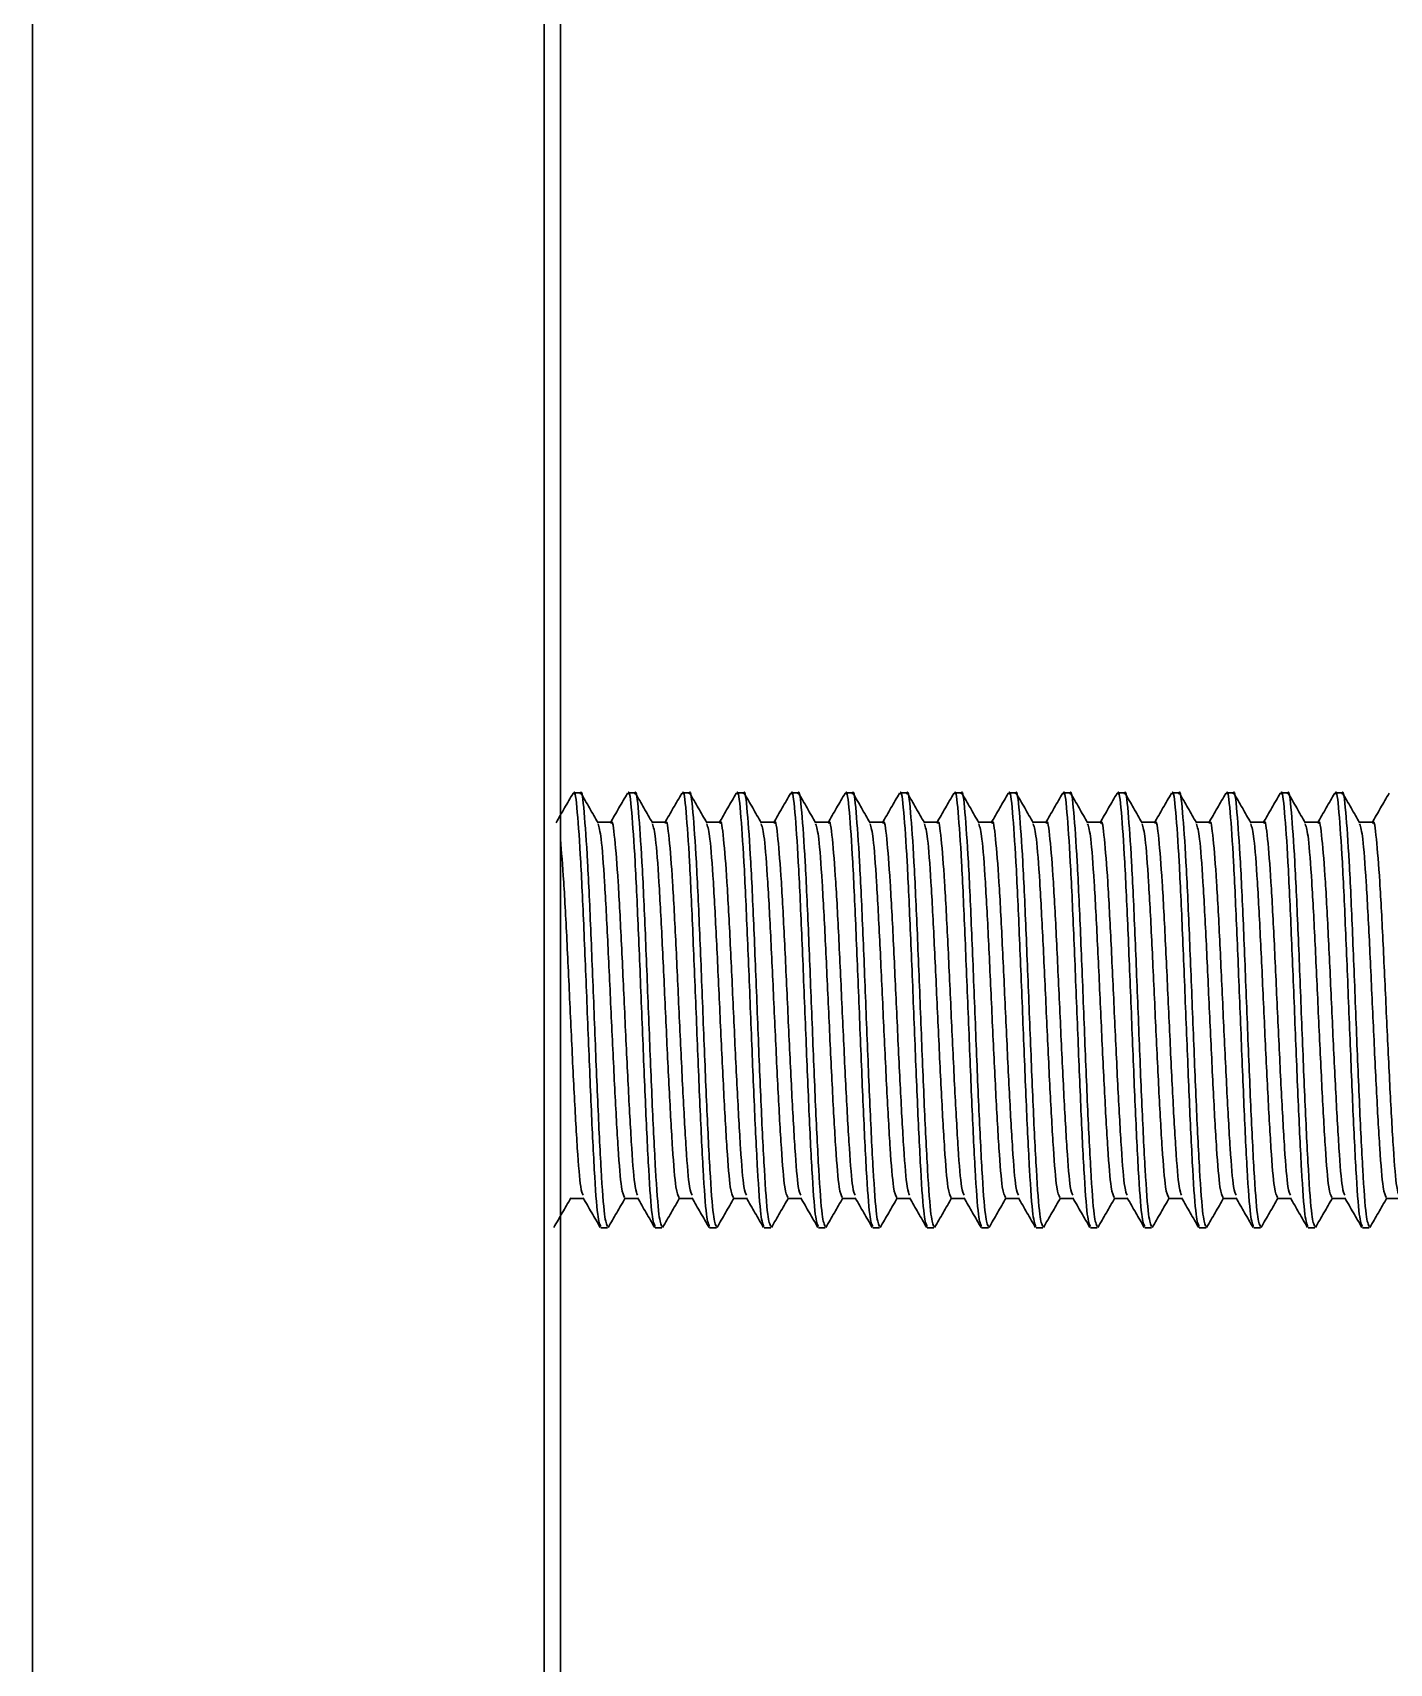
# Model space of a CAD drawing. Header units: millimetres. Extents: x -473 to 6267, y 319 to 3284.
# Drawn here: x 872.47 to 884.94, y 2566.98 to 2581.96 of the extents above; entities that cross this region are included whole.
import ezdxf

# ---------------------------------------------------------------- set-up
doc = ezdxf.new("R2010")
doc.units = ezdxf.units.MM
doc.layers.add('3mm', color=7, linetype='Continuous', lineweight=30)

msp = doc.modelspace()

# ---------------------------------------------------------------- linework, layer by layer
at = {"layer": '3mm', "lineweight": 30}
for p, q in [((872.468, 2722.978), (872.468, 2552.978)), ((877.168, 2552.978), (877.168, 2722.978)), ((877.318, 2722.828), (877.318, 2553.128)), ((877.502, 2574.978), (877.44, 2574.978)), ((878.002, 2574.978), (877.94, 2574.978)), ((878.502, 2574.978), (878.44, 2574.978)), ((879.002, 2574.978), (878.94, 2574.978)), ((879.502, 2574.978), (879.44, 2574.978)), ((880.002, 2574.978), (879.94, 2574.978)), ((880.502, 2574.978), (880.44, 2574.978)), ((881.002, 2574.978), (880.94, 2574.978)), ((881.502, 2574.978), (881.44, 2574.978)), ((882.002, 2574.978), (881.94, 2574.978)), ((882.502, 2574.978), (882.44, 2574.978)), ((883.002, 2574.978), (882.94, 2574.978)), ((883.502, 2574.978), (883.44, 2574.978)), ((884.002, 2574.978), (883.94, 2574.978)), ((884.502, 2574.978), (884.44, 2574.978)), ((877.784, 2574.707), (877.662, 2574.707)), ((878.284, 2574.707), (878.162, 2574.707)), ((878.784, 2574.707), (878.662, 2574.707)), ((879.284, 2574.707), (879.162, 2574.707)), ((879.784, 2574.707), (879.662, 2574.707)), ((880.284, 2574.707), (880.162, 2574.707)), ((880.784, 2574.707), (880.662, 2574.707)), ((881.284, 2574.707), (881.162, 2574.707)), ((881.784, 2574.707), (881.662, 2574.707)), ((882.284, 2574.707), (882.162, 2574.707)), ((882.784, 2574.707), (882.662, 2574.707)), ((883.284, 2574.707), (883.162, 2574.707)), ((883.784, 2574.707), (883.662, 2574.707)), ((884.284, 2574.707), (884.162, 2574.707)), ((884.784, 2574.707), (884.662, 2574.707)), ((877.409, 2571.249), (877.531, 2571.249)), ((877.909, 2571.249), (878.031, 2571.249)), ((878.409, 2571.249), (878.531, 2571.249)), ((878.909, 2571.249), (879.031, 2571.249)), ((879.409, 2571.249), (879.531, 2571.249)), ((879.909, 2571.249), (880.031, 2571.249)), ((880.409, 2571.249), (880.531, 2571.249)), ((880.909, 2571.249), (881.031, 2571.249)), ((881.409, 2571.249), (881.531, 2571.249)), ((881.909, 2571.249), (882.031, 2571.249)), ((882.409, 2571.249), (882.531, 2571.249)), ((882.909, 2571.249), (883.031, 2571.249)), ((883.409, 2571.249), (883.531, 2571.249)), ((883.909, 2571.249), (884.031, 2571.249)), ((884.409, 2571.249), (884.531, 2571.249)), ((884.909, 2571.249), (885.031, 2571.249)), ((877.69, 2570.978), (877.752, 2570.978)), ((878.19, 2570.978), (878.252, 2570.978)), ((878.69, 2570.978), (878.752, 2570.978)), ((879.19, 2570.978), (879.252, 2570.978)), ((879.69, 2570.978), (879.752, 2570.978)), ((880.19, 2570.978), (880.252, 2570.978)), ((880.69, 2570.978), (880.752, 2570.978)), ((881.19, 2570.978), (881.252, 2570.978)), ((881.69, 2570.978), (881.752, 2570.978)), ((882.19, 2570.978), (882.252, 2570.978)), ((882.69, 2570.978), (882.752, 2570.978)), ((883.19, 2570.978), (883.252, 2570.978)), ((883.69, 2570.978), (883.752, 2570.978)), ((884.19, 2570.978), (884.252, 2570.978)), ((884.69, 2570.978), (884.752, 2570.978))]:
    msp.add_line(p, q, dxfattribs=at)
for points, knots in [([(877.435, 2574.974), (877.409, 2574.929), (877.356, 2574.838), (877.304, 2574.748), (877.278, 2574.702)], [0, 0, 0, 0, 0.500068, 1, 1, 1, 1]), ([(877.69, 2570.991), (877.68, 2571.01), (877.66, 2571.052), (877.63, 2571.481), (877.599, 2572.124), (877.568, 2572.906), (877.536, 2573.694), (877.505, 2574.382), (877.474, 2574.825), (877.452, 2575.019), (877.441, 2574.97), (877.44, 2574.966)], [0, 0, 0, 0, 0.113753, 0.238753, 0.363753, 0.488753, 0.613753, 0.738753, 0.863753, 0.988753, 1, 1, 1, 1]), ([(877.752, 2570.991), (877.743, 2571.01), (877.723, 2571.052), (877.693, 2571.481), (877.661, 2572.124), (877.63, 2572.906), (877.599, 2573.694), (877.568, 2574.382), (877.536, 2574.825), (877.515, 2575.019), (877.503, 2574.97), (877.502, 2574.966)], [0, 0, 0, 0, 0.113753, 0.238753, 0.363753, 0.488753, 0.613753, 0.738753, 0.863753, 0.988753, 1, 1, 1, 1]), ([(877.664, 2574.703), (877.638, 2574.748), (877.586, 2574.838), (877.534, 2574.929), (877.507, 2574.974)], [0, 0, 0, 0, 0.499935, 1, 1, 1, 1]), ([(877.935, 2574.974), (877.909, 2574.929), (877.856, 2574.838), (877.804, 2574.748), (877.778, 2574.702)], [0, 0, 0, 0, 0.500068, 1, 1, 1, 1]), ([(878.19, 2570.991), (878.18, 2571.01), (878.16, 2571.052), (878.13, 2571.481), (878.099, 2572.124), (878.068, 2572.906), (878.036, 2573.694), (878.005, 2574.382), (877.974, 2574.825), (877.952, 2575.019), (877.941, 2574.97), (877.94, 2574.966)], [0, 0, 0, 0, 0.113753, 0.238753, 0.363753, 0.488753, 0.613753, 0.738753, 0.863753, 0.988753, 1, 1, 1, 1]), ([(878.252, 2570.991), (878.243, 2571.01), (878.223, 2571.052), (878.193, 2571.481), (878.161, 2572.124), (878.13, 2572.906), (878.099, 2573.694), (878.068, 2574.382), (878.036, 2574.825), (878.015, 2575.019), (878.003, 2574.97), (878.002, 2574.966)], [0, 0, 0, 0, 0.113753, 0.238753, 0.363753, 0.488753, 0.613753, 0.738753, 0.863753, 0.988753, 1, 1, 1, 1]), ([(878.164, 2574.703), (878.138, 2574.748), (878.086, 2574.838), (878.034, 2574.929), (878.007, 2574.974)], [0, 0, 0, 0, 0.499935, 1, 1, 1, 1]), ([(878.435, 2574.974), (878.409, 2574.929), (878.356, 2574.838), (878.304, 2574.748), (878.278, 2574.702)], [0, 0, 0, 0, 0.500068, 1, 1, 1, 1]), ([(878.69, 2570.991), (878.68, 2571.01), (878.66, 2571.052), (878.63, 2571.481), (878.599, 2572.124), (878.568, 2572.906), (878.536, 2573.694), (878.505, 2574.382), (878.474, 2574.825), (878.452, 2575.019), (878.441, 2574.97), (878.44, 2574.966)], [0, 0, 0, 0, 0.113753, 0.238753, 0.363753, 0.488753, 0.613753, 0.738753, 0.863753, 0.988753, 1, 1, 1, 1]), ([(878.752, 2570.991), (878.743, 2571.01), (878.723, 2571.052), (878.693, 2571.481), (878.661, 2572.124), (878.63, 2572.906), (878.599, 2573.694), (878.568, 2574.382), (878.536, 2574.825), (878.515, 2575.019), (878.503, 2574.97), (878.502, 2574.966)], [0, 0, 0, 0, 0.113753, 0.238753, 0.363753, 0.488753, 0.613753, 0.738753, 0.863753, 0.988753, 1, 1, 1, 1]), ([(878.664, 2574.703), (878.638, 2574.748), (878.586, 2574.838), (878.534, 2574.929), (878.507, 2574.974)], [0, 0, 0, 0, 0.499935, 1, 1, 1, 1]), ([(878.935, 2574.974), (878.909, 2574.929), (878.856, 2574.838), (878.804, 2574.748), (878.778, 2574.702)], [0, 0, 0, 0, 0.500068, 1, 1, 1, 1]), ([(879.19, 2570.991), (879.18, 2571.01), (879.16, 2571.052), (879.13, 2571.481), (879.099, 2572.124), (879.068, 2572.906), (879.036, 2573.694), (879.005, 2574.382), (878.974, 2574.825), (878.952, 2575.019), (878.941, 2574.97), (878.94, 2574.966)], [0, 0, 0, 0, 0.113753, 0.238753, 0.363753, 0.488753, 0.613753, 0.738753, 0.863753, 0.988753, 1, 1, 1, 1]), ([(879.252, 2570.991), (879.243, 2571.01), (879.223, 2571.052), (879.193, 2571.481), (879.161, 2572.124), (879.13, 2572.906), (879.099, 2573.694), (879.068, 2574.382), (879.036, 2574.825), (879.015, 2575.019), (879.003, 2574.97), (879.002, 2574.966)], [0, 0, 0, 0, 0.113753, 0.238753, 0.363753, 0.488753, 0.613753, 0.738753, 0.863753, 0.988753, 1, 1, 1, 1]), ([(879.164, 2574.703), (879.138, 2574.748), (879.086, 2574.838), (879.034, 2574.929), (879.007, 2574.974)], [0, 0, 0, 0, 0.499935, 1, 1, 1, 1]), ([(879.435, 2574.974), (879.409, 2574.929), (879.356, 2574.838), (879.304, 2574.748), (879.278, 2574.702)], [0, 0, 0, 0, 0.500068, 1, 1, 1, 1]), ([(879.69, 2570.991), (879.68, 2571.01), (879.66, 2571.052), (879.63, 2571.481), (879.599, 2572.124), (879.568, 2572.906), (879.536, 2573.694), (879.505, 2574.382), (879.474, 2574.825), (879.452, 2575.019), (879.441, 2574.97), (879.44, 2574.966)], [0, 0, 0, 0, 0.113753, 0.238753, 0.363753, 0.488753, 0.613753, 0.738753, 0.863753, 0.988753, 1, 1, 1, 1]), ([(879.752, 2570.991), (879.743, 2571.01), (879.723, 2571.052), (879.693, 2571.481), (879.661, 2572.124), (879.63, 2572.906), (879.599, 2573.694), (879.568, 2574.382), (879.536, 2574.825), (879.515, 2575.019), (879.503, 2574.97), (879.502, 2574.966)], [0, 0, 0, 0, 0.113753, 0.238753, 0.363753, 0.488753, 0.613753, 0.738753, 0.863753, 0.988753, 1, 1, 1, 1]), ([(879.664, 2574.703), (879.638, 2574.748), (879.586, 2574.838), (879.534, 2574.929), (879.507, 2574.974)], [0, 0, 0, 0, 0.499935, 1, 1, 1, 1]), ([(879.935, 2574.974), (879.909, 2574.929), (879.856, 2574.838), (879.804, 2574.748), (879.778, 2574.702)], [0, 0, 0, 0, 0.500068, 1, 1, 1, 1]), ([(880.19, 2570.991), (880.18, 2571.01), (880.16, 2571.052), (880.13, 2571.481), (880.099, 2572.124), (880.068, 2572.906), (880.036, 2573.694), (880.005, 2574.382), (879.974, 2574.825), (879.952, 2575.019), (879.941, 2574.97), (879.94, 2574.966)], [0, 0, 0, 0, 0.113753, 0.238753, 0.363753, 0.488753, 0.613753, 0.738753, 0.863753, 0.988753, 1, 1, 1, 1]), ([(880.252, 2570.991), (880.243, 2571.01), (880.223, 2571.052), (880.193, 2571.481), (880.161, 2572.124), (880.13, 2572.906), (880.099, 2573.694), (880.068, 2574.382), (880.036, 2574.825), (880.015, 2575.019), (880.003, 2574.97), (880.002, 2574.966)], [0, 0, 0, 0, 0.113753, 0.238753, 0.363753, 0.488753, 0.613753, 0.738753, 0.863753, 0.988753, 1, 1, 1, 1]), ([(880.164, 2574.703), (880.138, 2574.748), (880.086, 2574.838), (880.034, 2574.929), (880.007, 2574.974)], [0, 0, 0, 0, 0.499935, 1, 1, 1, 1]), ([(880.435, 2574.974), (880.409, 2574.929), (880.356, 2574.838), (880.304, 2574.748), (880.278, 2574.702)], [0, 0, 0, 0, 0.500068, 1, 1, 1, 1]), ([(880.69, 2570.991), (880.68, 2571.01), (880.66, 2571.052), (880.63, 2571.481), (880.599, 2572.124), (880.568, 2572.906), (880.536, 2573.694), (880.505, 2574.382), (880.474, 2574.825), (880.452, 2575.019), (880.441, 2574.97), (880.44, 2574.966)], [0, 0, 0, 0, 0.113753, 0.238753, 0.363753, 0.488753, 0.613753, 0.738753, 0.863753, 0.988753, 1, 1, 1, 1]), ([(880.752, 2570.991), (880.743, 2571.01), (880.723, 2571.052), (880.693, 2571.481), (880.661, 2572.124), (880.63, 2572.906), (880.599, 2573.694), (880.568, 2574.382), (880.536, 2574.825), (880.515, 2575.019), (880.503, 2574.97), (880.502, 2574.966)], [0, 0, 0, 0, 0.113753, 0.238753, 0.363753, 0.488753, 0.613753, 0.738753, 0.863753, 0.988753, 1, 1, 1, 1]), ([(880.664, 2574.703), (880.638, 2574.748), (880.586, 2574.838), (880.534, 2574.929), (880.507, 2574.974)], [0, 0, 0, 0, 0.499935, 1, 1, 1, 1]), ([(880.935, 2574.974), (880.909, 2574.929), (880.856, 2574.838), (880.804, 2574.748), (880.778, 2574.702)], [0, 0, 0, 0, 0.500068, 1, 1, 1, 1]), ([(881.19, 2570.991), (881.18, 2571.01), (881.16, 2571.052), (881.13, 2571.481), (881.099, 2572.124), (881.068, 2572.906), (881.036, 2573.694), (881.005, 2574.382), (880.974, 2574.825), (880.952, 2575.019), (880.941, 2574.97), (880.94, 2574.966)], [0, 0, 0, 0, 0.113753, 0.238753, 0.363753, 0.488753, 0.613753, 0.738753, 0.863753, 0.988753, 1, 1, 1, 1]), ([(881.252, 2570.991), (881.243, 2571.01), (881.223, 2571.052), (881.193, 2571.481), (881.161, 2572.124), (881.13, 2572.906), (881.099, 2573.694), (881.068, 2574.382), (881.036, 2574.825), (881.015, 2575.019), (881.003, 2574.97), (881.002, 2574.966)], [0, 0, 0, 0, 0.113753, 0.238753, 0.363753, 0.488753, 0.613753, 0.738753, 0.863753, 0.988753, 1, 1, 1, 1]), ([(881.164, 2574.703), (881.138, 2574.748), (881.086, 2574.838), (881.034, 2574.929), (881.007, 2574.974)], [0, 0, 0, 0, 0.499935, 1, 1, 1, 1]), ([(881.435, 2574.974), (881.409, 2574.929), (881.356, 2574.838), (881.304, 2574.748), (881.278, 2574.702)], [0, 0, 0, 0, 0.500068, 1, 1, 1, 1]), ([(881.69, 2570.991), (881.68, 2571.01), (881.66, 2571.052), (881.63, 2571.481), (881.599, 2572.124), (881.568, 2572.906), (881.536, 2573.694), (881.505, 2574.382), (881.474, 2574.825), (881.452, 2575.019), (881.441, 2574.97), (881.44, 2574.966)], [0, 0, 0, 0, 0.113753, 0.238753, 0.363753, 0.488753, 0.613753, 0.738753, 0.863753, 0.988753, 1, 1, 1, 1]), ([(881.752, 2570.991), (881.743, 2571.01), (881.723, 2571.052), (881.693, 2571.481), (881.661, 2572.124), (881.63, 2572.906), (881.599, 2573.694), (881.568, 2574.382), (881.536, 2574.825), (881.515, 2575.019), (881.503, 2574.97), (881.502, 2574.966)], [0, 0, 0, 0, 0.113753, 0.238753, 0.363753, 0.488753, 0.613753, 0.738753, 0.863753, 0.988753, 1, 1, 1, 1]), ([(881.664, 2574.703), (881.638, 2574.748), (881.586, 2574.838), (881.534, 2574.929), (881.507, 2574.974)], [0, 0, 0, 0, 0.499935, 1, 1, 1, 1]), ([(881.935, 2574.974), (881.909, 2574.929), (881.856, 2574.838), (881.804, 2574.748), (881.778, 2574.702)], [0, 0, 0, 0, 0.500068, 1, 1, 1, 1]), ([(882.19, 2570.991), (882.18, 2571.01), (882.16, 2571.052), (882.13, 2571.481), (882.099, 2572.124), (882.068, 2572.906), (882.036, 2573.694), (882.005, 2574.382), (881.974, 2574.825), (881.952, 2575.019), (881.941, 2574.97), (881.94, 2574.966)], [0, 0, 0, 0, 0.113753, 0.238753, 0.363753, 0.488753, 0.613753, 0.738753, 0.863753, 0.988753, 1, 1, 1, 1]), ([(882.252, 2570.991), (882.243, 2571.01), (882.223, 2571.052), (882.193, 2571.481), (882.161, 2572.124), (882.13, 2572.906), (882.099, 2573.694), (882.068, 2574.382), (882.036, 2574.825), (882.015, 2575.019), (882.003, 2574.97), (882.002, 2574.966)], [0, 0, 0, 0, 0.113753, 0.238753, 0.363753, 0.488753, 0.613753, 0.738753, 0.863753, 0.988753, 1, 1, 1, 1]), ([(882.164, 2574.703), (882.138, 2574.748), (882.086, 2574.838), (882.034, 2574.929), (882.007, 2574.974)], [0, 0, 0, 0, 0.499935, 1, 1, 1, 1]), ([(882.435, 2574.974), (882.409, 2574.929), (882.356, 2574.838), (882.304, 2574.748), (882.278, 2574.702)], [0, 0, 0, 0, 0.500068, 1, 1, 1, 1]), ([(882.69, 2570.991), (882.68, 2571.01), (882.66, 2571.052), (882.63, 2571.481), (882.599, 2572.124), (882.568, 2572.906), (882.536, 2573.694), (882.505, 2574.382), (882.474, 2574.825), (882.452, 2575.019), (882.441, 2574.97), (882.44, 2574.966)], [0, 0, 0, 0, 0.113753, 0.238753, 0.363753, 0.488753, 0.613753, 0.738753, 0.863753, 0.988753, 1, 1, 1, 1]), ([(882.752, 2570.991), (882.743, 2571.01), (882.723, 2571.052), (882.693, 2571.481), (882.661, 2572.124), (882.63, 2572.906), (882.599, 2573.694), (882.568, 2574.382), (882.536, 2574.825), (882.515, 2575.019), (882.503, 2574.97), (882.502, 2574.966)], [0, 0, 0, 0, 0.113753, 0.238753, 0.363753, 0.488753, 0.613753, 0.738753, 0.863753, 0.988753, 1, 1, 1, 1]), ([(882.664, 2574.703), (882.638, 2574.748), (882.586, 2574.838), (882.534, 2574.929), (882.507, 2574.974)], [0, 0, 0, 0, 0.499935, 1, 1, 1, 1]), ([(882.935, 2574.974), (882.909, 2574.929), (882.856, 2574.838), (882.804, 2574.748), (882.778, 2574.702)], [0, 0, 0, 0, 0.500068, 1, 1, 1, 1]), ([(883.19, 2570.991), (883.18, 2571.01), (883.16, 2571.052), (883.13, 2571.481), (883.099, 2572.124), (883.068, 2572.906), (883.036, 2573.694), (883.005, 2574.382), (882.974, 2574.825), (882.952, 2575.019), (882.941, 2574.97), (882.94, 2574.966)], [0, 0, 0, 0, 0.113753, 0.238753, 0.363753, 0.488753, 0.613753, 0.738753, 0.863753, 0.988753, 1, 1, 1, 1]), ([(883.252, 2570.991), (883.243, 2571.01), (883.223, 2571.052), (883.193, 2571.481), (883.161, 2572.124), (883.13, 2572.906), (883.099, 2573.694), (883.068, 2574.382), (883.036, 2574.825), (883.015, 2575.019), (883.003, 2574.97), (883.002, 2574.966)], [0, 0, 0, 0, 0.113753, 0.238753, 0.363753, 0.488753, 0.613753, 0.738753, 0.863753, 0.988753, 1, 1, 1, 1]), ([(883.164, 2574.703), (883.138, 2574.748), (883.086, 2574.838), (883.034, 2574.929), (883.007, 2574.974)], [0, 0, 0, 0, 0.499935, 1, 1, 1, 1]), ([(883.435, 2574.974), (883.409, 2574.929), (883.356, 2574.838), (883.304, 2574.748), (883.278, 2574.702)], [0, 0, 0, 0, 0.500068, 1, 1, 1, 1]), ([(883.69, 2570.991), (883.68, 2571.01), (883.66, 2571.052), (883.63, 2571.481), (883.599, 2572.124), (883.568, 2572.906), (883.536, 2573.694), (883.505, 2574.382), (883.474, 2574.825), (883.452, 2575.019), (883.441, 2574.97), (883.44, 2574.966)], [0, 0, 0, 0, 0.113753, 0.238753, 0.363753, 0.488753, 0.613753, 0.738753, 0.863753, 0.988753, 1, 1, 1, 1]), ([(883.752, 2570.991), (883.743, 2571.01), (883.723, 2571.052), (883.693, 2571.481), (883.661, 2572.124), (883.63, 2572.906), (883.599, 2573.694), (883.568, 2574.382), (883.536, 2574.825), (883.515, 2575.019), (883.503, 2574.97), (883.502, 2574.966)], [0, 0, 0, 0, 0.113753, 0.238753, 0.363753, 0.488753, 0.613753, 0.738753, 0.863753, 0.988753, 1, 1, 1, 1]), ([(883.664, 2574.703), (883.638, 2574.748), (883.586, 2574.838), (883.534, 2574.929), (883.507, 2574.974)], [0, 0, 0, 0, 0.499935, 1, 1, 1, 1]), ([(883.935, 2574.974), (883.909, 2574.929), (883.856, 2574.838), (883.804, 2574.748), (883.778, 2574.702)], [0, 0, 0, 0, 0.500068, 1, 1, 1, 1]), ([(884.19, 2570.991), (884.18, 2571.01), (884.16, 2571.052), (884.13, 2571.481), (884.099, 2572.124), (884.068, 2572.906), (884.036, 2573.694), (884.005, 2574.382), (883.974, 2574.825), (883.952, 2575.019), (883.941, 2574.97), (883.94, 2574.966)], [0, 0, 0, 0, 0.113753, 0.238753, 0.363753, 0.488753, 0.613753, 0.738753, 0.863753, 0.988753, 1, 1, 1, 1]), ([(884.252, 2570.991), (884.243, 2571.01), (884.223, 2571.052), (884.193, 2571.481), (884.161, 2572.124), (884.13, 2572.906), (884.099, 2573.694), (884.068, 2574.382), (884.036, 2574.825), (884.015, 2575.019), (884.003, 2574.97), (884.002, 2574.966)], [0, 0, 0, 0, 0.113753, 0.238753, 0.363753, 0.488753, 0.613753, 0.738753, 0.863753, 0.988753, 1, 1, 1, 1]), ([(884.164, 2574.703), (884.138, 2574.748), (884.086, 2574.838), (884.034, 2574.929), (884.007, 2574.974)], [0, 0, 0, 0, 0.499935, 1, 1, 1, 1]), ([(884.435, 2574.974), (884.409, 2574.929), (884.356, 2574.838), (884.304, 2574.748), (884.278, 2574.702)], [0, 0, 0, 0, 0.500068, 1, 1, 1, 1]), ([(884.69, 2570.991), (884.68, 2571.01), (884.66, 2571.052), (884.63, 2571.481), (884.599, 2572.124), (884.568, 2572.906), (884.536, 2573.694), (884.505, 2574.382), (884.474, 2574.825), (884.452, 2575.019), (884.441, 2574.97), (884.44, 2574.966)], [0, 0, 0, 0, 0.113753, 0.238753, 0.363753, 0.488753, 0.613753, 0.738753, 0.863753, 0.988753, 1, 1, 1, 1]), ([(884.752, 2570.991), (884.743, 2571.01), (884.723, 2571.052), (884.693, 2571.481), (884.661, 2572.124), (884.63, 2572.906), (884.599, 2573.694), (884.568, 2574.382), (884.536, 2574.825), (884.515, 2575.019), (884.503, 2574.97), (884.502, 2574.966)], [0, 0, 0, 0, 0.113753, 0.238753, 0.363753, 0.488753, 0.613753, 0.738753, 0.863753, 0.988753, 1, 1, 1, 1]), ([(884.664, 2574.703), (884.638, 2574.748), (884.586, 2574.838), (884.534, 2574.929), (884.507, 2574.974)], [0, 0, 0, 0, 0.499935, 1, 1, 1, 1]), ([(884.935, 2574.974), (884.909, 2574.929), (884.856, 2574.838), (884.804, 2574.748), (884.778, 2574.702)], [0, 0, 0, 0, 0.500068, 1, 1, 1, 1]), ([(878.028, 2571.28), (878.02, 2571.295), (878.002, 2571.33), (877.974, 2571.685), (877.943, 2572.239), (877.911, 2572.916), (877.88, 2573.597), (877.849, 2574.192), (877.818, 2574.575), (877.796, 2574.743), (877.785, 2574.7), (877.784, 2574.697)], [0, 0, 0, 0, 0.09263, 0.220627, 0.348625, 0.476623, 0.60462, 0.732618, 0.860615, 0.988613, 1, 1, 1, 1]), ([(878.528, 2571.28), (878.52, 2571.295), (878.502, 2571.33), (878.474, 2571.685), (878.443, 2572.239), (878.411, 2572.916), (878.38, 2573.597), (878.349, 2574.192), (878.318, 2574.575), (878.296, 2574.743), (878.285, 2574.7), (878.284, 2574.697)], [0, 0, 0, 0, 0.09263, 0.220627, 0.348625, 0.476623, 0.60462, 0.732618, 0.860615, 0.988613, 1, 1, 1, 1]), ([(879.028, 2571.28), (879.02, 2571.295), (879.002, 2571.33), (878.974, 2571.685), (878.943, 2572.239), (878.911, 2572.916), (878.88, 2573.597), (878.849, 2574.192), (878.818, 2574.575), (878.796, 2574.743), (878.785, 2574.7), (878.784, 2574.697)], [0, 0, 0, 0, 0.09263, 0.220627, 0.348625, 0.476623, 0.60462, 0.732618, 0.860615, 0.988613, 1, 1, 1, 1]), ([(879.528, 2571.28), (879.52, 2571.295), (879.502, 2571.33), (879.474, 2571.685), (879.443, 2572.239), (879.411, 2572.916), (879.38, 2573.597), (879.349, 2574.192), (879.318, 2574.575), (879.296, 2574.743), (879.285, 2574.7), (879.284, 2574.697)], [0, 0, 0, 0, 0.09263, 0.220627, 0.348625, 0.476623, 0.60462, 0.732618, 0.860615, 0.988613, 1, 1, 1, 1]), ([(880.028, 2571.28), (880.02, 2571.295), (880.002, 2571.33), (879.974, 2571.685), (879.943, 2572.239), (879.911, 2572.916), (879.88, 2573.597), (879.849, 2574.192), (879.818, 2574.575), (879.796, 2574.743), (879.785, 2574.7), (879.784, 2574.697)], [0, 0, 0, 0, 0.09263, 0.220627, 0.348625, 0.476623, 0.60462, 0.732618, 0.860615, 0.988613, 1, 1, 1, 1]), ([(880.528, 2571.28), (880.52, 2571.295), (880.502, 2571.33), (880.474, 2571.685), (880.443, 2572.239), (880.411, 2572.916), (880.38, 2573.597), (880.349, 2574.192), (880.318, 2574.575), (880.296, 2574.743), (880.285, 2574.7), (880.284, 2574.697)], [0, 0, 0, 0, 0.09263, 0.220627, 0.348625, 0.476623, 0.60462, 0.732618, 0.860615, 0.988613, 1, 1, 1, 1]), ([(881.028, 2571.28), (881.02, 2571.295), (881.002, 2571.33), (880.974, 2571.685), (880.943, 2572.239), (880.911, 2572.916), (880.88, 2573.597), (880.849, 2574.192), (880.818, 2574.575), (880.796, 2574.743), (880.785, 2574.7), (880.784, 2574.697)], [0, 0, 0, 0, 0.09263, 0.220627, 0.348625, 0.476623, 0.60462, 0.732618, 0.860615, 0.988613, 1, 1, 1, 1]), ([(881.528, 2571.28), (881.52, 2571.295), (881.502, 2571.33), (881.474, 2571.685), (881.443, 2572.239), (881.411, 2572.916), (881.38, 2573.597), (881.349, 2574.192), (881.318, 2574.575), (881.296, 2574.743), (881.285, 2574.7), (881.284, 2574.697)], [0, 0, 0, 0, 0.0926298, 0.2206274, 0.348625, 0.4766226, 0.6046202, 0.7326178, 0.8606154, 0.988613, 1, 1, 1, 1]), ([(882.028, 2571.28), (882.02, 2571.295), (882.002, 2571.33), (881.974, 2571.685), (881.943, 2572.239), (881.911, 2572.916), (881.88, 2573.597), (881.849, 2574.192), (881.818, 2574.575), (881.796, 2574.743), (881.785, 2574.7), (881.784, 2574.697)], [0, 0, 0, 0, 0.09263, 0.220627, 0.348625, 0.476623, 0.60462, 0.732618, 0.860615, 0.988613, 1, 1, 1, 1]), ([(882.528, 2571.28), (882.52, 2571.295), (882.502, 2571.33), (882.474, 2571.685), (882.443, 2572.239), (882.411, 2572.916), (882.38, 2573.597), (882.349, 2574.192), (882.318, 2574.575), (882.296, 2574.743), (882.285, 2574.7), (882.284, 2574.697)], [0, 0, 0, 0, 0.09263, 0.220627, 0.348625, 0.476623, 0.60462, 0.732618, 0.860615, 0.988613, 1, 1, 1, 1]), ([(883.028, 2571.28), (883.02, 2571.295), (883.002, 2571.33), (882.974, 2571.685), (882.943, 2572.239), (882.911, 2572.916), (882.88, 2573.597), (882.849, 2574.192), (882.818, 2574.575), (882.796, 2574.743), (882.785, 2574.7), (882.784, 2574.697)], [0, 0, 0, 0, 0.09263, 0.220627, 0.348625, 0.476623, 0.60462, 0.732618, 0.860615, 0.988613, 1, 1, 1, 1]), ([(883.528, 2571.28), (883.52, 2571.295), (883.502, 2571.33), (883.474, 2571.685), (883.443, 2572.239), (883.411, 2572.916), (883.38, 2573.597), (883.349, 2574.192), (883.318, 2574.575), (883.296, 2574.743), (883.285, 2574.7), (883.284, 2574.697)], [0, 0, 0, 0, 0.09263, 0.220627, 0.348625, 0.476623, 0.60462, 0.732618, 0.860615, 0.988613, 1, 1, 1, 1]), ([(884.028, 2571.28), (884.02, 2571.295), (884.002, 2571.33), (883.974, 2571.685), (883.943, 2572.239), (883.911, 2572.916), (883.88, 2573.597), (883.849, 2574.192), (883.818, 2574.575), (883.796, 2574.743), (883.785, 2574.7), (883.784, 2574.697)], [0, 0, 0, 0, 0.0926298, 0.2206274, 0.348625, 0.4766226, 0.6046202, 0.7326178, 0.8606154, 0.988613, 1, 1, 1, 1]), ([(884.528, 2571.28), (884.52, 2571.295), (884.502, 2571.33), (884.474, 2571.685), (884.443, 2572.239), (884.411, 2572.916), (884.38, 2573.597), (884.349, 2574.192), (884.318, 2574.575), (884.296, 2574.743), (884.285, 2574.7), (884.284, 2574.697)], [0, 0, 0, 0, 0.0926298, 0.2206274, 0.348625, 0.4766226, 0.6046202, 0.7326178, 0.8606154, 0.988613, 1, 1, 1, 1]), ([(885.028, 2571.28), (885.02, 2571.295), (885.002, 2571.33), (884.974, 2571.685), (884.943, 2572.239), (884.911, 2572.916), (884.88, 2573.597), (884.849, 2574.192), (884.818, 2574.575), (884.796, 2574.743), (884.785, 2574.7), (884.784, 2574.697)], [0, 0, 0, 0, 0.09263, 0.220627, 0.348625, 0.476623, 0.60462, 0.732618, 0.860615, 0.988613, 1, 1, 1, 1]), ([(877.909, 2571.259), (877.899, 2571.276), (877.879, 2571.312), (877.849, 2571.683), (877.818, 2572.24), (877.786, 2572.915), (877.755, 2573.599), (877.724, 2574.183), (877.694, 2574.594), (877.674, 2574.661), (877.664, 2574.693)], [0, 0, 0, 0, 0.116693, 0.244479, 0.372266, 0.500052, 0.627839, 0.755625, 0.883412, 1, 1, 1, 1]), ([(878.409, 2571.259), (878.399, 2571.276), (878.379, 2571.312), (878.349, 2571.683), (878.318, 2572.24), (878.286, 2572.915), (878.255, 2573.599), (878.224, 2574.183), (878.194, 2574.594), (878.174, 2574.661), (878.164, 2574.693)], [0, 0, 0, 0, 0.116693, 0.244479, 0.372266, 0.500052, 0.627839, 0.755625, 0.883412, 1, 1, 1, 1]), ([(878.909, 2571.259), (878.899, 2571.276), (878.879, 2571.312), (878.849, 2571.683), (878.818, 2572.24), (878.786, 2572.915), (878.755, 2573.599), (878.724, 2574.183), (878.694, 2574.594), (878.674, 2574.661), (878.664, 2574.693)], [0, 0, 0, 0, 0.116693, 0.244479, 0.372266, 0.500052, 0.627839, 0.755625, 0.883412, 1, 1, 1, 1]), ([(879.409, 2571.259), (879.399, 2571.276), (879.379, 2571.312), (879.349, 2571.683), (879.318, 2572.24), (879.286, 2572.915), (879.255, 2573.599), (879.224, 2574.183), (879.194, 2574.594), (879.174, 2574.661), (879.164, 2574.693)], [0, 0, 0, 0, 0.116693, 0.244479, 0.372266, 0.500052, 0.627839, 0.755625, 0.883412, 1, 1, 1, 1]), ([(879.909, 2571.259), (879.899, 2571.276), (879.879, 2571.312), (879.849, 2571.683), (879.818, 2572.24), (879.786, 2572.915), (879.755, 2573.599), (879.724, 2574.183), (879.694, 2574.594), (879.674, 2574.661), (879.664, 2574.693)], [0, 0, 0, 0, 0.116693, 0.244479, 0.372266, 0.500052, 0.627839, 0.755625, 0.883412, 1, 1, 1, 1]), ([(880.409, 2571.259), (880.399, 2571.276), (880.379, 2571.312), (880.349, 2571.683), (880.318, 2572.24), (880.286, 2572.915), (880.255, 2573.599), (880.224, 2574.183), (880.194, 2574.594), (880.174, 2574.661), (880.164, 2574.693)], [0, 0, 0, 0, 0.116693, 0.244479, 0.372266, 0.500052, 0.627839, 0.755625, 0.883412, 1, 1, 1, 1]), ([(880.909, 2571.259), (880.899, 2571.276), (880.879, 2571.312), (880.849, 2571.683), (880.818, 2572.24), (880.786, 2572.915), (880.755, 2573.599), (880.724, 2574.183), (880.694, 2574.594), (880.674, 2574.661), (880.664, 2574.693)], [0, 0, 0, 0, 0.116693, 0.244479, 0.372266, 0.500052, 0.627839, 0.755625, 0.883412, 1, 1, 1, 1]), ([(881.409, 2571.259), (881.399, 2571.276), (881.379, 2571.312), (881.349, 2571.683), (881.318, 2572.24), (881.286, 2572.915), (881.255, 2573.599), (881.224, 2574.183), (881.194, 2574.594), (881.174, 2574.661), (881.164, 2574.693)], [0, 0, 0, 0, 0.116693, 0.244479, 0.372266, 0.500052, 0.627839, 0.755625, 0.883412, 1, 1, 1, 1]), ([(881.909, 2571.259), (881.899, 2571.276), (881.879, 2571.312), (881.849, 2571.683), (881.818, 2572.24), (881.786, 2572.915), (881.755, 2573.599), (881.724, 2574.183), (881.694, 2574.594), (881.674, 2574.661), (881.664, 2574.693)], [0, 0, 0, 0, 0.116693, 0.244479, 0.372266, 0.500052, 0.627839, 0.755625, 0.883412, 1, 1, 1, 1]), ([(882.409, 2571.259), (882.399, 2571.276), (882.379, 2571.312), (882.349, 2571.683), (882.318, 2572.24), (882.286, 2572.915), (882.255, 2573.599), (882.224, 2574.183), (882.194, 2574.594), (882.174, 2574.661), (882.164, 2574.693)], [0, 0, 0, 0, 0.116693, 0.244479, 0.372266, 0.500052, 0.627839, 0.755625, 0.883412, 1, 1, 1, 1]), ([(882.909, 2571.259), (882.899, 2571.276), (882.879, 2571.312), (882.849, 2571.683), (882.818, 2572.24), (882.786, 2572.915), (882.755, 2573.599), (882.724, 2574.183), (882.694, 2574.594), (882.674, 2574.661), (882.664, 2574.693)], [0, 0, 0, 0, 0.116693, 0.244479, 0.372266, 0.500052, 0.627839, 0.755625, 0.883412, 1, 1, 1, 1]), ([(883.409, 2571.259), (883.399, 2571.276), (883.379, 2571.312), (883.349, 2571.683), (883.318, 2572.24), (883.286, 2572.915), (883.255, 2573.599), (883.224, 2574.183), (883.194, 2574.594), (883.174, 2574.661), (883.164, 2574.693)], [0, 0, 0, 0, 0.116693, 0.244479, 0.372266, 0.500052, 0.627839, 0.755625, 0.883412, 1, 1, 1, 1]), ([(883.909, 2571.259), (883.899, 2571.276), (883.879, 2571.312), (883.849, 2571.683), (883.818, 2572.24), (883.786, 2572.915), (883.755, 2573.599), (883.724, 2574.183), (883.694, 2574.594), (883.674, 2574.661), (883.664, 2574.693)], [0, 0, 0, 0, 0.1166927, 0.2444792, 0.3722657, 0.5000521, 0.6278386, 0.7556251, 0.8834116, 1, 1, 1, 1]), ([(884.409, 2571.259), (884.399, 2571.276), (884.379, 2571.312), (884.349, 2571.683), (884.318, 2572.24), (884.286, 2572.915), (884.255, 2573.599), (884.224, 2574.183), (884.194, 2574.594), (884.174, 2574.661), (884.164, 2574.693)], [0, 0, 0, 0, 0.1166927, 0.2444792, 0.3722657, 0.5000521, 0.6278386, 0.7556251, 0.8834116, 1, 1, 1, 1]), ([(884.909, 2571.259), (884.899, 2571.276), (884.879, 2571.312), (884.849, 2571.683), (884.818, 2572.24), (884.786, 2572.915), (884.755, 2573.599), (884.724, 2574.183), (884.694, 2574.594), (884.674, 2574.661), (884.664, 2574.693)], [0, 0, 0, 0, 0.1166927, 0.2444792, 0.3722657, 0.5000521, 0.6278386, 0.7556251, 0.8834116, 1, 1, 1, 1]), ([(877.528, 2571.28), (877.52, 2571.295), (877.502, 2571.33), (877.474, 2571.685), (877.443, 2572.239), (877.411, 2572.916), (877.38, 2573.595), (877.349, 2574.198), (877.328, 2574.434), (877.318, 2574.551)], [0, 0, 0, 0, 0.107632, 0.25636, 0.405088, 0.553816, 0.702544, 0.851272, 1, 1, 1, 1]), ([(877.258, 2570.983), (877.284, 2571.028), (877.336, 2571.118), (877.388, 2571.208), (877.414, 2571.254)], [0, 0, 0, 0, 0.499451, 1, 1, 1, 1]), ([(877.528, 2571.254), (877.554, 2571.209), (877.606, 2571.118), (877.659, 2571.028), (877.685, 2570.982)], [0, 0, 0, 0, 0.499932, 1, 1, 1, 1]), ([(877.757, 2570.982), (877.784, 2571.028), (877.836, 2571.118), (877.888, 2571.208), (877.914, 2571.254)], [0, 0, 0, 0, 0.500065, 1, 1, 1, 1]), ([(878.028, 2571.254), (878.054, 2571.209), (878.106, 2571.118), (878.159, 2571.028), (878.185, 2570.982)], [0, 0, 0, 0, 0.499932, 1, 1, 1, 1]), ([(878.257, 2570.982), (878.284, 2571.028), (878.336, 2571.118), (878.388, 2571.208), (878.414, 2571.254)], [0, 0, 0, 0, 0.500065, 1, 1, 1, 1]), ([(878.528, 2571.254), (878.554, 2571.209), (878.606, 2571.118), (878.659, 2571.028), (878.685, 2570.982)], [0, 0, 0, 0, 0.499932, 1, 1, 1, 1]), ([(878.757, 2570.982), (878.784, 2571.028), (878.836, 2571.118), (878.888, 2571.208), (878.914, 2571.254)], [0, 0, 0, 0, 0.5000655, 1, 1, 1, 1]), ([(879.028, 2571.254), (879.054, 2571.209), (879.106, 2571.118), (879.159, 2571.028), (879.185, 2570.982)], [0, 0, 0, 0, 0.499932, 1, 1, 1, 1]), ([(879.257, 2570.982), (879.284, 2571.028), (879.336, 2571.118), (879.388, 2571.208), (879.414, 2571.254)], [0, 0, 0, 0, 0.5000655, 1, 1, 1, 1]), ([(879.528, 2571.254), (879.554, 2571.209), (879.606, 2571.118), (879.659, 2571.028), (879.685, 2570.982)], [0, 0, 0, 0, 0.499932, 1, 1, 1, 1]), ([(879.757, 2570.982), (879.784, 2571.028), (879.836, 2571.118), (879.888, 2571.208), (879.914, 2571.254)], [0, 0, 0, 0, 0.5000655, 1, 1, 1, 1]), ([(880.028, 2571.254), (880.054, 2571.209), (880.106, 2571.118), (880.159, 2571.028), (880.185, 2570.982)], [0, 0, 0, 0, 0.499932, 1, 1, 1, 1]), ([(880.257, 2570.982), (880.284, 2571.028), (880.336, 2571.118), (880.388, 2571.208), (880.414, 2571.254)], [0, 0, 0, 0, 0.500065, 1, 1, 1, 1]), ([(880.528, 2571.254), (880.554, 2571.209), (880.606, 2571.118), (880.659, 2571.028), (880.685, 2570.982)], [0, 0, 0, 0, 0.499932, 1, 1, 1, 1]), ([(880.757, 2570.982), (880.784, 2571.028), (880.836, 2571.118), (880.888, 2571.208), (880.914, 2571.254)], [0, 0, 0, 0, 0.500065, 1, 1, 1, 1]), ([(881.028, 2571.254), (881.054, 2571.209), (881.106, 2571.118), (881.159, 2571.028), (881.185, 2570.982)], [0, 0, 0, 0, 0.499932, 1, 1, 1, 1]), ([(881.257, 2570.982), (881.284, 2571.028), (881.336, 2571.118), (881.388, 2571.208), (881.414, 2571.254)], [0, 0, 0, 0, 0.500065, 1, 1, 1, 1]), ([(881.528, 2571.254), (881.554, 2571.209), (881.606, 2571.118), (881.659, 2571.028), (881.685, 2570.982)], [0, 0, 0, 0, 0.499932, 1, 1, 1, 1]), ([(881.757, 2570.982), (881.784, 2571.028), (881.836, 2571.118), (881.888, 2571.208), (881.914, 2571.254)], [0, 0, 0, 0, 0.500065, 1, 1, 1, 1]), ([(882.028, 2571.254), (882.054, 2571.209), (882.106, 2571.118), (882.159, 2571.028), (882.185, 2570.982)], [0, 0, 0, 0, 0.499932, 1, 1, 1, 1]), ([(882.257, 2570.982), (882.284, 2571.028), (882.336, 2571.118), (882.388, 2571.208), (882.414, 2571.254)], [0, 0, 0, 0, 0.500065, 1, 1, 1, 1]), ([(882.528, 2571.254), (882.554, 2571.209), (882.606, 2571.118), (882.659, 2571.028), (882.685, 2570.982)], [0, 0, 0, 0, 0.499932, 1, 1, 1, 1]), ([(882.757, 2570.982), (882.784, 2571.028), (882.836, 2571.118), (882.888, 2571.208), (882.914, 2571.254)], [0, 0, 0, 0, 0.5000655, 1, 1, 1, 1]), ([(883.028, 2571.254), (883.054, 2571.209), (883.106, 2571.118), (883.159, 2571.028), (883.185, 2570.982)], [0, 0, 0, 0, 0.499932, 1, 1, 1, 1]), ([(883.257, 2570.982), (883.284, 2571.028), (883.336, 2571.118), (883.388, 2571.208), (883.414, 2571.254)], [0, 0, 0, 0, 0.5000655, 1, 1, 1, 1]), ([(883.528, 2571.254), (883.554, 2571.209), (883.606, 2571.118), (883.659, 2571.028), (883.685, 2570.982)], [0, 0, 0, 0, 0.499932, 1, 1, 1, 1]), ([(883.757, 2570.982), (883.784, 2571.028), (883.836, 2571.118), (883.888, 2571.208), (883.914, 2571.254)], [0, 0, 0, 0, 0.500065, 1, 1, 1, 1]), ([(884.028, 2571.254), (884.054, 2571.209), (884.106, 2571.118), (884.159, 2571.028), (884.185, 2570.982)], [0, 0, 0, 0, 0.499932, 1, 1, 1, 1]), ([(884.257, 2570.982), (884.284, 2571.028), (884.336, 2571.118), (884.388, 2571.208), (884.414, 2571.254)], [0, 0, 0, 0, 0.500065, 1, 1, 1, 1]), ([(884.528, 2571.254), (884.554, 2571.209), (884.606, 2571.118), (884.659, 2571.028), (884.685, 2570.982)], [0, 0, 0, 0, 0.499932, 1, 1, 1, 1]), ([(884.757, 2570.982), (884.784, 2571.028), (884.836, 2571.118), (884.888, 2571.208), (884.914, 2571.254)], [0, 0, 0, 0, 0.5000655, 1, 1, 1, 1])]:
    msp.add_open_spline(points, degree=3, knots=knots, dxfattribs=at)

doc.saveas('drawing.dxf')
